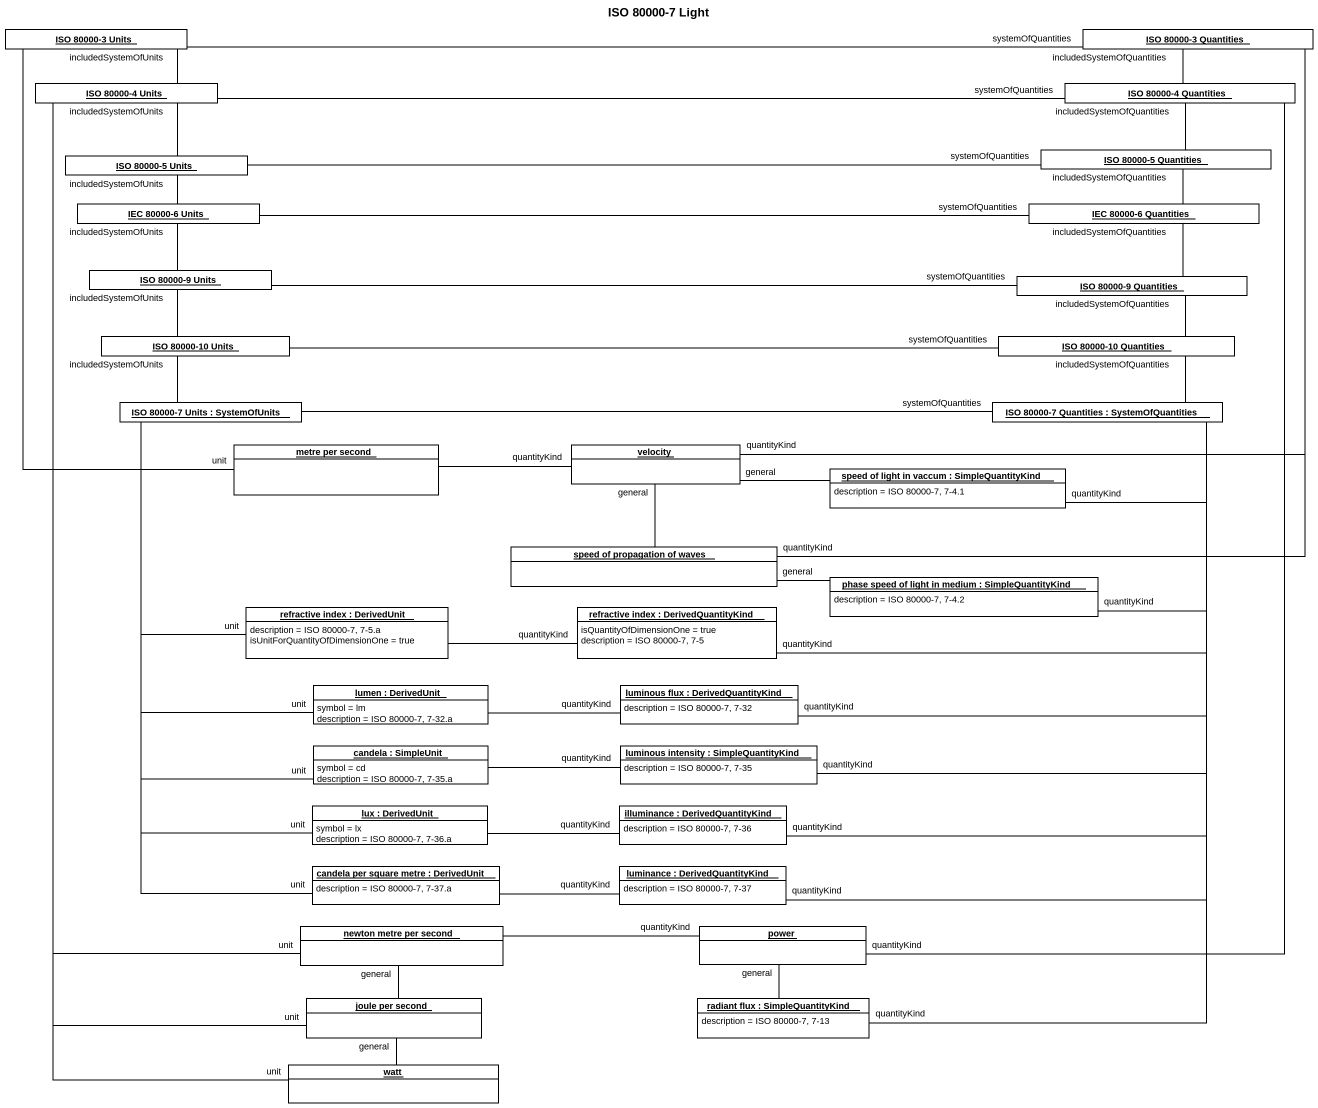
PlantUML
@startuml
title ISO 80000-7 Light
hide circle
hide empty members
object "ISO 80000-3 Units" as ISO_80000_3_Units #FFFFFF
object "ISO 80000-3 Quantities" as ISO_80000_3_Quantities #FFFFFF
object "ISO 80000-4 Units" as ISO_80000_4_Units #FFFFFF
object "ISO 80000-4 Quantities" as ISO_80000_4_Quantities #FFFFFF
object "ISO 80000-5 Units" as ISO_80000_5_Units #FFFFFF
object "ISO 80000-5 Quantities" as ISO_80000_5_Quantities #FFFFFF
object "IEC 80000-6 Units" as IEC_80000_6_Units #FFFFFF
object "IEC 80000-6 Quantities" as IEC_80000_6_Quantities #FFFFFF
object "ISO 80000-9 Units" as ISO_80000_9_Units #FFFFFF
object "ISO 80000-9 Quantities" as ISO_80000_9_Quantities #FFFFFF
object "ISO 80000-10 Units" as ISO_80000_10_Units #FFFFFF
object "ISO 80000-10 Quantities" as ISO_80000_10_Quantities #FFFFFF
object "ISO 80000-7 Units : SystemOfUnits" as ISO_80000_7_Units #FFFFFF
object "ISO 80000-7 Quantities : SystemOfQuantities" as ISO_80000_7_Quantities #FFFFFF
object "metre per second" as metre_per_second #FFFFFF
object velocity #FFFFFF
object "speed of light in vaccum : SimpleQuantityKind" as speed_of_light_in_vaccum #FFFFFF {
  description = ISO 80000-7, 7-4.1
}
object "speed of propagation of waves" as speed_of_propagation_of #FFFFFF
object "phase speed of light in medium : SimpleQuantityKind" as phase_speed_of_light_in #FFFFFF {
  description = ISO 80000-7, 7-4.2
}
object "refractive index : DerivedUnit" as refractive_index #FFFFFF {
  description = ISO 80000-7, 7-5.a
  isUnitForQuantityOfDimensionOne = true
}
object "refractive index : DerivedQuantityKind" as refractive_index_2 #FFFFFF {
  isQuantityOfDimensionOne = true
  description = ISO 80000-7, 7-5
}
object "lumen : DerivedUnit" as lumen #FFFFFF {
  symbol = lm
  description = ISO 80000-7, 7-32.a
}
object "luminous flux : DerivedQuantityKind" as luminous_flux #FFFFFF {
  description = ISO 80000-7, 7-32
}
object "candela : SimpleUnit" as candela #FFFFFF {
  symbol = cd
  description = ISO 80000-7, 7-35.a
}
object "luminous intensity : SimpleQuantityKind" as luminous_intensity #FFFFFF {
  description = ISO 80000-7, 7-35
}
object "lux : DerivedUnit" as lux #FFFFFF {
  symbol = lx
  description = ISO 80000-7, 7-36.a
}
object "illuminance : DerivedQuantityKind" as illuminance #FFFFFF {
  description = ISO 80000-7, 7-36
}
object "candela per square metre : DerivedUnit" as candela_per_square_metre #FFFFFF {
  description = ISO 80000-7, 7-37.a
}
object "luminance : DerivedQuantityKind" as luminance #FFFFFF {
  description = ISO 80000-7, 7-37
}
object "newton metre per second" as newton_metre_per_second #FFFFFF
object power #FFFFFF
object "joule per second" as joule_per_second #FFFFFF
object "radiant flux : SimpleQuantityKind" as radiant_flux #FFFFFF {
  description = ISO 80000-7, 7-13
}
object watt #FFFFFF
ISO_80000_3_Units -- ISO_80000_4_Units : includedSystemOfUnits
ISO_80000_3_Quantities -left- ISO_80000_3_Units : systemOfQuantities
ISO_80000_3_Quantities -- ISO_80000_4_Quantities : includedSystemOfQuantities
ISO_80000_4_Units -- ISO_80000_5_Units : includedSystemOfUnits
ISO_80000_4_Quantities -left- ISO_80000_4_Units : systemOfQuantities
ISO_80000_4_Quantities -- ISO_80000_5_Quantities : includedSystemOfQuantities
ISO_80000_5_Units -- IEC_80000_6_Units : includedSystemOfUnits
ISO_80000_5_Quantities -left- ISO_80000_5_Units : systemOfQuantities
ISO_80000_5_Quantities -- IEC_80000_6_Quantities : includedSystemOfQuantities
IEC_80000_6_Units -- ISO_80000_9_Units : includedSystemOfUnits
IEC_80000_6_Quantities -left- IEC_80000_6_Units : systemOfQuantities
IEC_80000_6_Quantities -- ISO_80000_9_Quantities : includedSystemOfQuantities
ISO_80000_9_Units -- ISO_80000_10_Units : includedSystemOfUnits
ISO_80000_9_Quantities -left- ISO_80000_9_Units : systemOfQuantities
ISO_80000_9_Quantities -- ISO_80000_10_Quantities : includedSystemOfQuantities
ISO_80000_10_Units -- ISO_80000_7_Units : includedSystemOfUnits
ISO_80000_10_Quantities -left- ISO_80000_10_Units : systemOfQuantities
ISO_80000_10_Quantities -- ISO_80000_7_Quantities : includedSystemOfQuantities
ISO_80000_7_Quantities -left- ISO_80000_7_Units : systemOfQuantities
metre_per_second -up- ISO_80000_3_Units : unit
metre_per_second -right- velocity : quantityKind
velocity -up- ISO_80000_3_Quantities : quantityKind
speed_of_light_in_vaccum -right- ISO_80000_7_Quantities : quantityKind
speed_of_light_in_vaccum -left- velocity : general
speed_of_propagation_of -up- ISO_80000_3_Quantities : quantityKind
speed_of_propagation_of -up- velocity : general
phase_speed_of_light_in -up- ISO_80000_7_Quantities : quantityKind
phase_speed_of_light_in -left- speed_of_propagation_of : general
refractive_index -up- ISO_80000_7_Units : unit
refractive_index -right- refractive_index_2 : quantityKind
refractive_index_2 -right- ISO_80000_7_Quantities : quantityKind
lumen -up- ISO_80000_7_Units : unit
lumen -right- luminous_flux : quantityKind
luminous_flux -up- ISO_80000_7_Quantities : quantityKind
candela -up- ISO_80000_7_Units : unit
candela -right- luminous_intensity : quantityKind
luminous_intensity -up- ISO_80000_7_Quantities : quantityKind
lux -up- ISO_80000_7_Units : unit
lux -right- illuminance : quantityKind
illuminance -up- ISO_80000_7_Quantities : quantityKind
candela_per_square_metre -up- ISO_80000_7_Units : unit
candela_per_square_metre -right- luminance : quantityKind
luminance -up- ISO_80000_7_Quantities : quantityKind
newton_metre_per_second -up- ISO_80000_4_Units : unit
newton_metre_per_second -right- power : quantityKind
newton_metre_per_second -- joule_per_second : general
power -up- ISO_80000_4_Quantities : quantityKind
joule_per_second -up- ISO_80000_4_Units : unit
joule_per_second -- watt : general
radiant_flux -up- ISO_80000_7_Quantities : quantityKind
radiant_flux -up- power : general
watt -up- ISO_80000_4_Units : unit
@enduml
